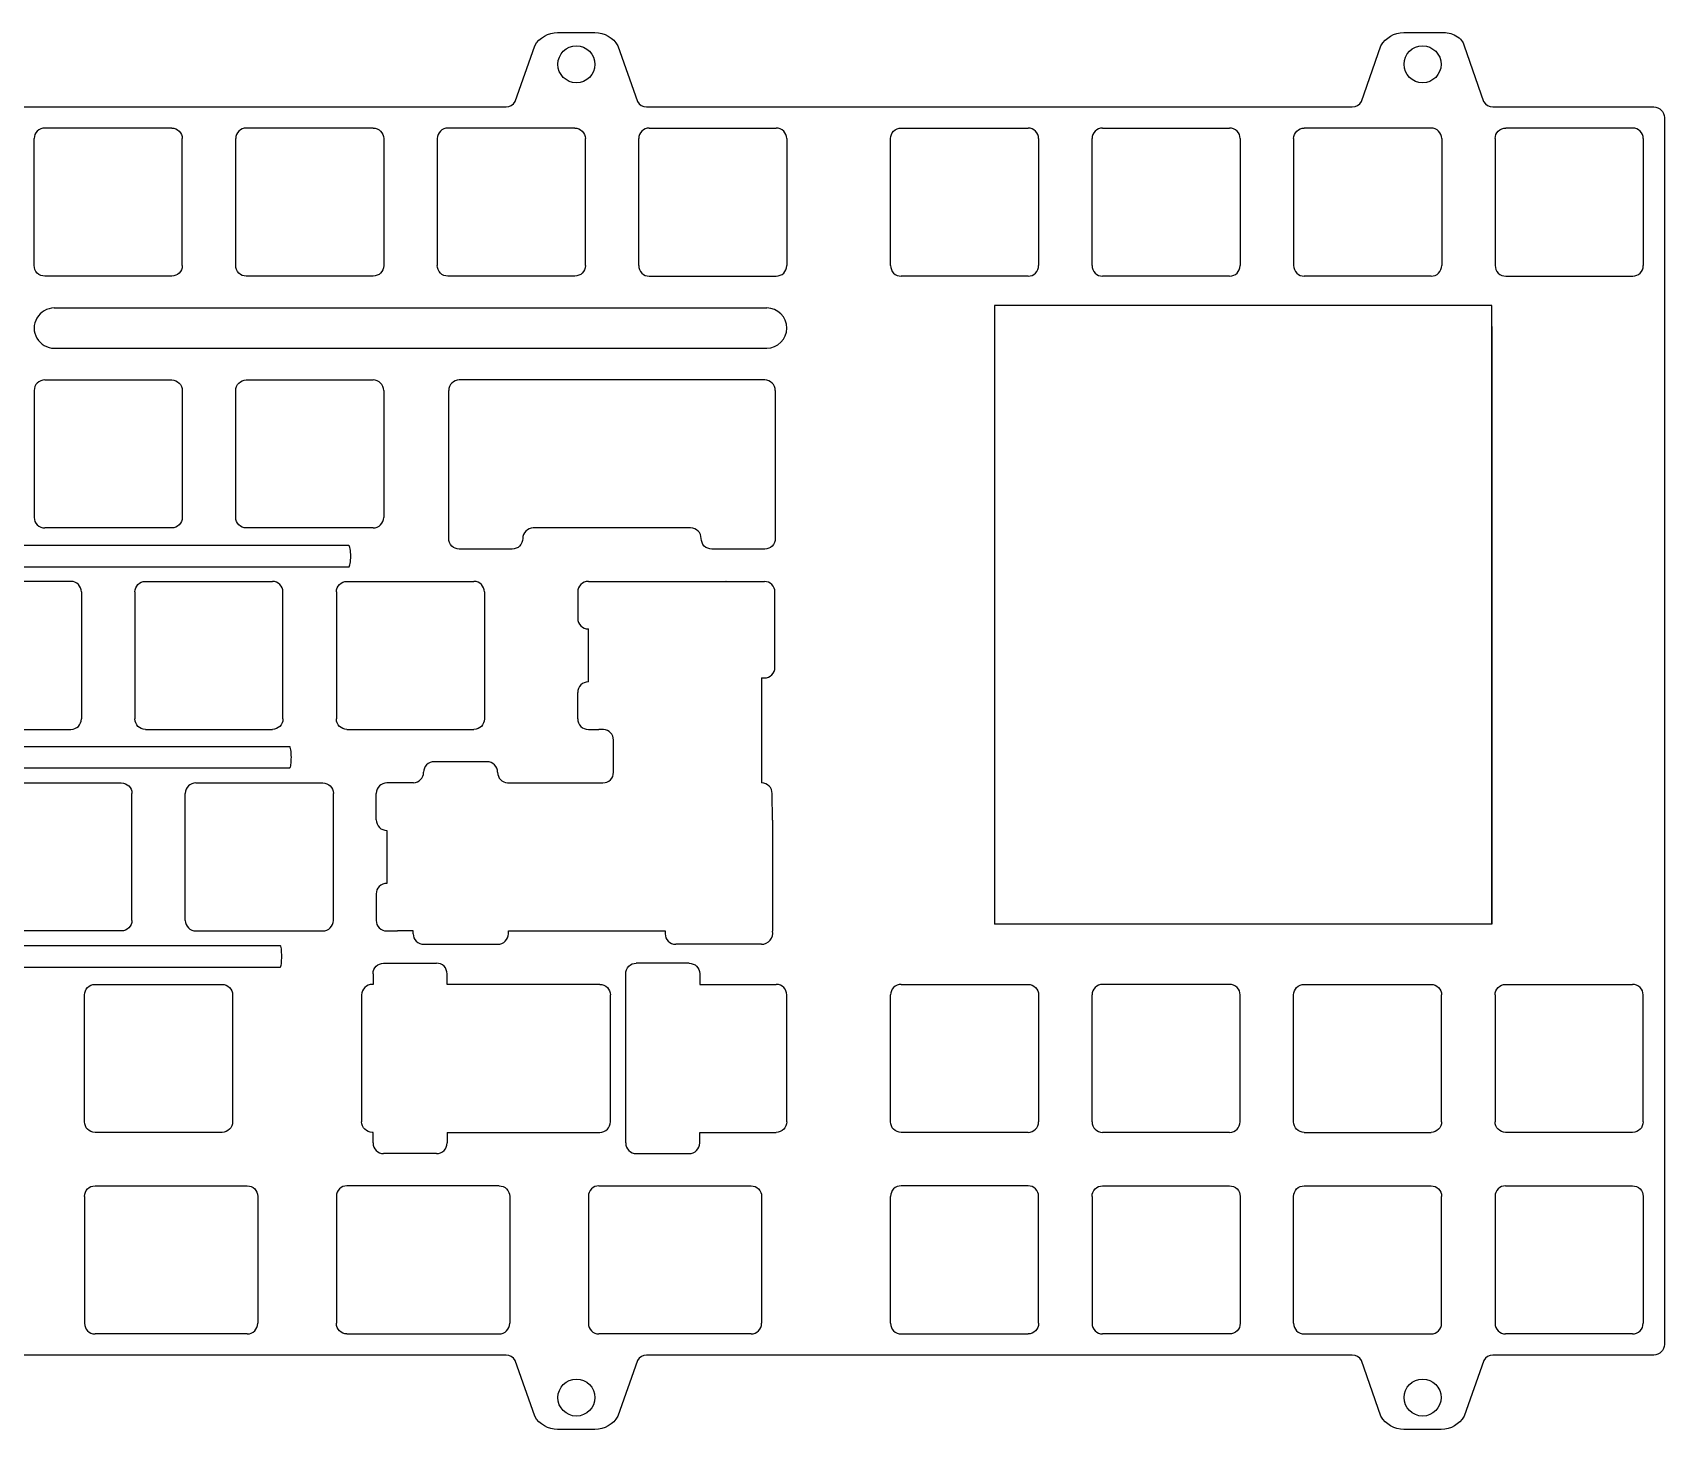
# Model space of a CAD drawing. Extents: x 188 to 1137, y 1393 to 1580.
# Drawn here: x 983.2 to 1137.4, y 1448.1 to 1580.1 of the extents above; entities that cross this region are included whole.
import ezdxf

# ---------------------------------------------------------------- set-up
doc = ezdxf.new("R2010")
doc.units = 0
doc.header["$MEASUREMENT"] = 0
doc.layers.get('0').update_dxf_attribs({"linetype": 'CONTINUOUS'})

msp = doc.modelspace()

# ---------------------------------------------------------------- linework, layer by layer
for points in [[(1030.62, 1578.88, -0.268024), (1032.78, 1580.13)], [(1036.32, 1580.13, -0.268061), (1038.49, 1578.88)], [(1110.62, 1578.88, -0.268024), (1112.78, 1580.13)], [(1116.54, 1580.13, -0.141484), (1117.86, 1579.74, -0.129688), (1118.34, 1579.24, -0.049325), (1118.49, 1578.88)], [(1032.81, 1577.13, -0.99993), (1036.31, 1577.12)], [(1112.81, 1577.13, -0.99993), (1116.31, 1577.12)], [(1036.31, 1577.13, -0.99993), (1032.81, 1577.13)], [(1116.31, 1577.13, -0.99993), (1112.81, 1577.13)], [(1027.91, 1573.1, 0.268074), (1028.77, 1573.6)], [(1040.33, 1573.6, 0.267891), (1041.2, 1573.1)], [(1107.91, 1573.1, 0.268074), (1108.77, 1573.6)], [(1120.33, 1573.6, 0.267891), (1121.2, 1573.1)], [(1136.42, 1573.1, -0.414307), (1137.42, 1572.1)], [(984.3, 1571.1, 0.414246), (983.3, 1570.1)], [(996.3, 1571.1, -0.414098), (997.3, 1570.1)], [(1003.35, 1571.1, 0.414246), (1002.35, 1570.1)], [(1015.35, 1571.1, -0.414098), (1016.35, 1570.1)], [(1022.41, 1571.1, 0.414246), (1021.41, 1570.1)], [(1034.41, 1571.1, -0.414307), (1035.41, 1570.1)], [(1041.45, 1571.1, 0.414062), (1040.45, 1570.1)], [(1054.45, 1570.1, 0.414307), (1053.45, 1571.1)], [(1064.26, 1570.1, -0.414307), (1065.26, 1571.1)], [(1078.26, 1570.1, 0.41421), (1077.26, 1571.1)], [(1084.31, 1571.1, 0.414062), (1083.31, 1570.1)], [(1097.31, 1570.1, 0.414307), (1096.31, 1571.1)], [(1102.37, 1570.1, -0.414307), (1103.37, 1571.1)], [(1116.37, 1570.1, 0.414134), (1115.37, 1571.1)], [(1121.42, 1570.1, -0.414307), (1122.42, 1571.1)], [(1135.42, 1570.1, 0.414307), (1134.42, 1571.1)], [(984.3, 1557.1, -0.414307), (983.3, 1558.1)], [(997.3, 1558.1, -0.414124), (996.3, 1557.1)], [(1003.35, 1557.1, -0.414307), (1002.35, 1558.1)], [(1016.35, 1558.1, -0.414124), (1015.35, 1557.1)], [(1022.41, 1557.1, -0.414307), (1021.41, 1558.1)], [(1035.41, 1558.1, -0.41421), (1034.41, 1557.1)], [(1040.45, 1558.1, 0.414307), (1041.45, 1557.1)], [(1053.45, 1557.1, 0.41421), (1054.45, 1558.1)], [(1064.26, 1558.1, 0.414307), (1065.26, 1557.1)], [(1077.26, 1557.1, 0.41426), (1078.26, 1558.1)], [(1083.31, 1558.1, 0.414307), (1084.31, 1557.1)], [(1096.31, 1557.1, 0.41421), (1097.31, 1558.1)], [(1102.37, 1558.1, 0.414307), (1103.37, 1557.1)], [(1115.37, 1557.1, 0.414307), (1116.37, 1558.1)], [(1121.42, 1558.1, 0.414307), (1122.42, 1557.1)], [(1134.42, 1557.1, 0.41421), (1135.42, 1558.1)], [(985.2, 1554.09, 1.000032), (985.2, 1550.29)], [(1052.55, 1550.29, 1), (1052.55, 1554.09)], [(984.3, 1547.29, 0.414246), (983.3, 1546.29)], [(996.3, 1547.29, -0.414098), (997.3, 1546.29)], [(1002.35, 1546.29, -0.414246), (1003.35, 1547.29)], [(1016.35, 1546.29, 0.414098), (1015.35, 1547.29)], [(1023.49, 1547.29, 0.414246), (1022.49, 1546.29)], [(1053.36, 1546.29, 0.414134), (1052.36, 1547.29)], [(983.3, 1534.29, 0.414307), (984.3, 1533.29)], [(997.3, 1534.29, -0.414124), (996.3, 1533.29)], [(1003.35, 1533.29, -0.414307), (1002.35, 1534.29)], [(1015.35, 1533.29, 0.414124), (1016.35, 1534.29)], [(1023.49, 1531.29, -0.414307), (1022.49, 1532.29)], [(1029.49, 1532.29, -0.414307), (1028.49, 1531.29)], [(1030.49, 1533.29, 0.414307), (1029.49, 1532.29)], [(1046.36, 1532.29, 0.414134), (1045.36, 1533.29)], [(1047.36, 1531.29, -0.414307), (1046.36, 1532.29)], [(1053.36, 1532.29, -0.414307), (1052.36, 1531.29)], [(1013.05, 1529.62, 0.221679), (1013.09, 1529.63, 0.077204), (1013.12, 1529.7, 0.055425), (1013.18, 1529.92, 0.071323), (1013.18, 1531.33, 0.054577), (1013.12, 1531.54, 0.078827), (1013.09, 1531.6, 0.223251), (1013.05, 1531.62), (962.91, 1531.62, 0.223251), (962.88, 1531.6, 0.08023), (962.84, 1531.54, 0.054631), (962.79, 1531.32, 0.071323), (962.79, 1529.91, 0.054038), (962.84, 1529.7, 0.08023), (962.88, 1529.63, 0.221679), (962.91, 1529.62), (1013.05, 1529.62)], [(987.77, 1527.24, 0.414124), (986.77, 1528.24)], [(992.82, 1527.24, -0.414185), (993.82, 1528.24)], [(1006.82, 1527.24, 0.414124), (1005.82, 1528.24)], [(1011.87, 1527.24, -0.414185), (1012.87, 1528.24)], [(1025.87, 1527.24, 0.41421), (1024.87, 1528.24)], [(1035.69, 1528.24, 0.414429), (1034.69, 1527.24)], [(1048.73, 1528.23, 0.010867), (1048.69, 1528.24)], [(1053.33, 1527.23, 0.414429), (1052.33, 1528.23)], [(1034.69, 1524.74, 0.414429), (1035.69, 1523.74)], [(1052.33, 1519.11, 0.414403), (1053.33, 1520.11)], [(1035.69, 1518.74, 0.414307), (1034.69, 1517.74)], [(986.77, 1514.24, 0.414124), (987.77, 1515.24)], [(993.82, 1514.24, -0.414185), (992.82, 1515.24)], [(1006.82, 1515.24, -0.414124), (1005.82, 1514.24)], [(1012.87, 1514.24, -0.414185), (1011.87, 1515.24)], [(1025.87, 1515.24, -0.41421), (1024.87, 1514.24)], [(1034.69, 1515.24, 0.414429), (1035.69, 1514.24)], [(1036.64, 1514.24, 0.010579), (1036.69, 1514.24)], [(1038.07, 1513.24, 0.401425), (1037.11, 1514.24)], [(1007.46, 1510.61, 0.130374), (1007.48, 1510.62, 0.110099), (1007.49, 1510.63, 0.076628), (1007.52, 1510.69, 0.047788), (1007.57, 1510.91, 0.061779), (1007.57, 1512.32, 0.061969), (1007.5, 1512.58, 0.171391), (1007.48, 1512.61, 0.130374), (1007.46, 1512.61), (964.1, 1512.61, 0.130374), (964.09, 1512.61, 0.110099), (964.07, 1512.6, 0.076599), (964.04, 1512.53, 0.048318), (963.99, 1512.31, 0.061779), (963.99, 1510.9, 0.062462), (964.06, 1510.64, 0.168466), (964.09, 1510.62, 0.130374), (964.1, 1510.61), (1007.46, 1510.61)], [(1021.11, 1511.19, 0.414246), (1020.11, 1510.19)], [(1027.11, 1510.19, 0.414307), (1026.11, 1511.19)], [(991.54, 1509.19, -0.414124), (992.54, 1508.19)], [(998.59, 1509.19, 0.414185), (997.59, 1508.19)], [(1010.59, 1509.19, -0.414124), (1011.59, 1508.19)], [(1016.64, 1509.19, 0.414172), (1015.64, 1508.19)], [(1019.17, 1509.19, 0.396623), (1020.11, 1510.19)], [(1027.11, 1510.19, 0.399601), (1028.06, 1509.19)], [(1037.07, 1509.19, 0.414357), (1038.07, 1510.19)], [(1053.07, 1508.18, 0.414185), (1052.07, 1509.18)], [(1015.64, 1505.69, 0.414258), (1016.64, 1504.69)], [(1016.64, 1499.69, 0.414233), (1015.63, 1498.69)], [(992.54, 1496.19, -0.414098), (991.54, 1495.19)], [(997.59, 1496.19, 0.414185), (998.59, 1495.19)], [(1010.59, 1495.19, 0.414098), (1011.59, 1496.19)], [(1015.63, 1496.19, 0.414258), (1016.63, 1495.19)], [(1017.58, 1495.19, 0.016237), (1017.64, 1495.19)], [(1019.13, 1494.93, 0.414307), (1020.13, 1493.93)], [(1027.13, 1493.93, 0.414062), (1028.13, 1494.93)], [(1042.95, 1494.93, 0.414307), (1043.95, 1493.93)], [(1052.06, 1493.93, 0.469399), (1053.11, 1495.18)], [(1006.58, 1491.78, 0.165289), (1006.59, 1491.79, 0.087191), (1006.6, 1491.8, 0.066415), (1006.63, 1491.86, 0.042049), (1006.67, 1492.08, 0.052581), (1006.67, 1493.49, 0.055232), (1006.61, 1493.75, 0.154362), (1006.59, 1493.78, 0.165289), (1006.58, 1493.78), (969.69, 1493.78, 0.165289), (969.68, 1493.78, 0.087191), (969.67, 1493.77, 0.069699), (969.64, 1493.71, 0.042051), (969.6, 1493.48, 0.052581), (969.6, 1492.08, 0.036764), (969.64, 1491.87, 0.075031), (969.67, 1491.8, 0.094311), (969.68, 1491.79, 0.165289), (969.69, 1491.78), (1006.58, 1491.78)], [(1015.34, 1491.14, -0.414185), (1016.34, 1492.14)], [(1022.34, 1491.14, 0.414246), (1021.34, 1492.14)], [(1039.22, 1491.14, -0.414307), (1040.22, 1492.14)], [(1045.22, 1492.14, -0.414134), (1046.22, 1491.14)], [(988.06, 1489.14, -0.414185), (989.06, 1490.14)], [(1001.06, 1490.14, -0.41422), (1002.06, 1489.14)], [(1015.26, 1490.14, 0.414246), (1014.26, 1489.14)], [(1036.78, 1490.14, -0.414307), (1037.78, 1489.14)], [(1054.45, 1489.14, 0.413566), (1053.46, 1490.14)], [(1065.26, 1490.14, 0.414307), (1064.26, 1489.14)], [(1077.26, 1490.14, -0.41426), (1078.26, 1489.14)], [(1084.31, 1490.14, 0.414307), (1083.31, 1489.14)], [(1097.31, 1489.14, 0.41426), (1096.31, 1490.14)], [(1102.36, 1489.14, -0.414307), (1103.36, 1490.14)], [(1115.36, 1490.14, -0.41421), (1116.36, 1489.14)], [(1121.41, 1489.14, -0.414307), (1122.41, 1490.14)], [(1135.41, 1489.14, 0.414307), (1134.41, 1490.14)], [(989.06, 1476.14, -0.414185), (988.06, 1477.14)], [(1002.06, 1477.14, -0.414124), (1001.06, 1476.14)], [(1015.26, 1476.14, -0.414307), (1014.26, 1477.14)], [(1036.78, 1476.14, 0.414088), (1037.78, 1477.14)], [(1054.45, 1477.14, -0.414088), (1053.45, 1476.14)], [(1065.26, 1476.14, -0.414307), (1064.26, 1477.14)], [(1077.26, 1476.14, 0.41421), (1078.26, 1477.14)], [(1083.31, 1477.14, 0.414062), (1084.31, 1476.14)], [(1096.31, 1476.14, 0.41421), (1097.31, 1477.14)], [(1103.36, 1476.14, -0.414062), (1102.36, 1477.14)], [(1116.36, 1477.14, -0.414307), (1115.36, 1476.14)], [(1122.41, 1476.14, -0.414307), (1121.41, 1477.14)], [(1135.41, 1477.14, -0.414134), (1134.41, 1476.14)], [(1015.34, 1475.14, 0.414246), (1016.34, 1474.14)], [(1021.34, 1474.14, 0.414246), (1022.34, 1475.14)], [(1039.22, 1475.14, 0.414307), (1040.22, 1474.14)], [(1045.22, 1474.14, 0.414307), (1046.22, 1475.14)], [(988.06, 1470.09, -0.414185), (989.06, 1471.09)], [(1003.44, 1471.09, -0.414124), (1004.44, 1470.09)], [(1012.87, 1471.09, 0.414185), (1011.87, 1470.09)], [(1027.26, 1471.09, -0.414307), (1028.26, 1470.09)], [(1036.69, 1471.09, 0.414307), (1035.69, 1470.09)], [(1051.07, 1471.09, -0.414307), (1052.07, 1470.09)], [(1065.26, 1471.09, 0.414307), (1064.26, 1470.09)], [(1078.26, 1470.09, 0.414383), (1077.26, 1471.09)], [(1083.31, 1470.09, -0.414307), (1084.31, 1471.09)], [(1096.31, 1471.09, -0.414383), (1097.31, 1470.09)], [(1102.36, 1470.09, -0.414307), (1103.36, 1471.09)], [(1115.36, 1471.09, -0.414088), (1116.36, 1470.09)], [(1122.41, 1471.09, 0.414307), (1121.41, 1470.09)], [(1134.41, 1471.09, -0.414307), (1135.41, 1470.09)], [(988.06, 1458.09, 0.414185), (989.06, 1457.09)], [(1003.44, 1457.09, 0.414098), (1004.44, 1458.09)], [(1012.87, 1457.09, -0.414185), (1011.87, 1458.09)], [(1027.26, 1457.09, 0.414134), (1028.26, 1458.09)], [(1035.69, 1458.09, 0.414062), (1036.69, 1457.09)], [(1051.07, 1457.09, 0.414134), (1052.07, 1458.09)], [(1064.26, 1458.09, 0.414307), (1065.26, 1457.09)], [(1078.26, 1458.09, -0.414383), (1077.26, 1457.09)], [(1083.31, 1458.09, 0.414307), (1084.31, 1457.09)], [(1097.31, 1458.09, -0.414383), (1096.31, 1457.09)], [(1102.36, 1458.09, 0.414307), (1103.36, 1457.09)], [(1115.36, 1457.09, 0.414088), (1116.36, 1458.09)], [(1121.41, 1458.09, 0.414307), (1122.41, 1457.09)], [(1134.41, 1457.09, 0.414307), (1135.41, 1458.09)], [(1028.77, 1454.59, 0.267891), (1027.91, 1455.09)], [(1041.2, 1455.09, 0.267952), (1040.34, 1454.59)], [(1108.77, 1454.59, 0.267891), (1107.91, 1455.09)], [(1121.2, 1455.09, 0.267952), (1120.34, 1454.59)], [(1137.42, 1456.09, -0.414307), (1136.42, 1455.09)], [(1032.81, 1451.07, -0.99986), (1036.31, 1451.06)], [(1112.81, 1451.07, -0.99986), (1116.31, 1451.06)], [(1036.31, 1451.07, -0.99993), (1032.81, 1451.07)], [(1116.31, 1451.07, -0.99993), (1112.81, 1451.07)], [(1032.79, 1448.06, -0.268024), (1030.62, 1449.31)], [(1038.49, 1449.31, -0.268024), (1036.32, 1448.06)], [(1112.79, 1448.06, -0.268024), (1110.62, 1449.31)], [(1118.49, 1449.31, -0.268024), (1116.32, 1448.06)]]:
    msp.add_lwpolyline(points, format="xyb")
for points in [[(1032.78, 1580.13), (1036.32, 1580.13)], [(1112.78, 1580.13), (1116.54, 1580.13)], [(1028.77, 1573.6), (1030.62, 1578.88)], [(1038.49, 1578.88), (1040.33, 1573.6)], [(1108.77, 1573.6), (1110.62, 1578.88)], [(1118.49, 1578.88), (1120.33, 1573.6)], [(961.2, 1573.1), (1027.91, 1573.1)], [(1041.2, 1573.1), (1107.91, 1573.1)], [(1121.2, 1573.1), (1136.42, 1573.1)], [(1137.42, 1572.1), (1137.42, 1456.09)], [(996.3, 1571.1), (984.3, 1571.1)], [(1015.35, 1571.1), (1003.35, 1571.1)], [(1034.41, 1571.1), (1022.41, 1571.1)], [(1041.45, 1571.1), (1053.45, 1571.1)], [(1065.26, 1571.1), (1077.26, 1571.1)], [(1084.31, 1571.1), (1096.31, 1571.1)], [(1115.37, 1571.1), (1103.37, 1571.1)], [(1134.42, 1571.1), (1122.42, 1571.1)], [(983.3, 1558.1), (983.3, 1570.1)], [(997.3, 1558.1), (997.3, 1570.1)], [(1002.35, 1558.1), (1002.35, 1570.1)], [(1016.35, 1570.1), (1016.35, 1558.1)], [(1021.41, 1570.1), (1021.41, 1558.1)], [(1035.41, 1558.1), (1035.41, 1570.1)], [(1040.45, 1558.1), (1040.45, 1570.1)], [(1054.45, 1570.1), (1054.45, 1558.1)], [(1064.26, 1558.1), (1064.26, 1570.1)], [(1078.26, 1570.1), (1078.26, 1558.1)], [(1083.31, 1558.1), (1083.31, 1570.1)], [(1097.31, 1570.1), (1097.31, 1558.1)], [(1102.37, 1570.1), (1102.37, 1558.1)], [(1116.37, 1570.1), (1116.37, 1558.1)], [(1121.42, 1570.1), (1121.42, 1558.1)], [(1135.42, 1570.1), (1135.42, 1558.1)], [(996.3, 1557.1), (984.3, 1557.1)], [(1015.35, 1557.1), (1003.35, 1557.1)], [(1034.41, 1557.1), (1022.41, 1557.1)], [(1041.45, 1557.1), (1053.45, 1557.1)], [(1077.26, 1557.1), (1065.26, 1557.1)], [(1096.31, 1557.1), (1084.31, 1557.1)], [(1115.37, 1557.1), (1103.37, 1557.1)], [(1122.42, 1557.1), (1134.42, 1557.1)], [(985.2, 1554.09), (1052.55, 1554.09)], [(1121.09, 1554.34), (1074.09, 1554.34)], [(1074.09, 1554.34), (1074.09, 1495.84)], [(1121.09, 1495.84), (1121.09, 1554.34)], [(1121.09, 1552.34), (1121.09, 1495.84)], [(985.2, 1550.29), (1052.55, 1550.29)], [(984.3, 1547.29), (996.3, 1547.29)], [(1003.35, 1547.29), (1015.35, 1547.29)], [(1052.36, 1547.29), (1023.49, 1547.29)], [(983.3, 1546.29), (983.3, 1534.29)], [(997.3, 1546.29), (997.3, 1534.29)], [(1002.35, 1534.29), (1002.35, 1546.29)], [(1016.35, 1546.29), (1016.35, 1534.29)], [(1022.49, 1532.29), (1022.49, 1546.29)], [(1053.36, 1546.29), (1053.36, 1532.29)], [(996.3, 1533.29), (984.3, 1533.29)], [(1015.35, 1533.29), (1003.35, 1533.29)], [(1045.36, 1533.29), (1030.49, 1533.29)], [(1028.49, 1531.29), (1023.49, 1531.29)], [(1052.36, 1531.29), (1047.36, 1531.29)], [(986.77, 1528.24), (974.77, 1528.24)], [(987.77, 1527.24), (987.77, 1515.24)], [(992.82, 1527.24), (992.82, 1515.24)], [(993.82, 1528.24), (1005.82, 1528.24)], [(1006.82, 1515.24), (1006.82, 1527.24)], [(1011.87, 1527.24), (1011.87, 1515.24)], [(1012.87, 1528.24), (1024.87, 1528.24)], [(1025.87, 1527.24), (1025.87, 1515.24)], [(1034.69, 1527.24), (1034.69, 1524.74)], [(1035.69, 1528.24), (1042.84, 1528.24)], [(1042.84, 1528.24), (1048.69, 1528.24)], [(1048.73, 1528.23), (1052.33, 1528.23)], [(1053.33, 1520.11), (1053.33, 1527.23)], [(1035.69, 1518.74), (1035.69, 1523.74)], [(1052.07, 1519.11), (1052.33, 1519.11)], [(1052.07, 1519.11), (1052.07, 1509.18)], [(1034.69, 1515.24), (1034.69, 1517.74)], [(974.77, 1514.24), (986.77, 1514.24)], [(993.82, 1514.24), (1005.82, 1514.24)], [(1012.87, 1514.24), (1024.87, 1514.24)], [(1035.69, 1514.24), (1036.64, 1514.24)], [(1037.11, 1514.24), (1036.69, 1514.24)], [(1038.07, 1510.19), (1038.07, 1513.24)], [(1026.11, 1511.19), (1021.11, 1511.19)], [(979.54, 1509.19), (991.54, 1509.19)], [(998.59, 1509.19), (1010.59, 1509.19)], [(1019.17, 1509.19), (1016.64, 1509.19)], [(1028.06, 1509.19), (1037.07, 1509.19)], [(992.54, 1496.19), (992.54, 1508.19)], [(997.59, 1496.19), (997.59, 1508.19)], [(1011.59, 1496.19), (1011.59, 1508.19)], [(1015.64, 1505.69), (1015.64, 1508.19)], [(1053.11, 1505.66), (1053.07, 1508.18)], [(1053.11, 1505.66), (1053.11, 1495.18)], [(1016.64, 1504.69), (1016.64, 1499.69)], [(1015.63, 1498.69), (1015.63, 1496.19)], [(991.54, 1495.19), (979.54, 1495.19)], [(998.59, 1495.19), (1010.59, 1495.19)], [(1016.63, 1495.19), (1017.58, 1495.19)], [(1019.13, 1495.19), (1017.64, 1495.19)], [(1019.13, 1494.93), (1019.13, 1495.19)], [(1028.13, 1495.19), (1042.95, 1495.19)], [(1028.13, 1494.93), (1028.13, 1495.19)], [(1042.95, 1495.19), (1042.95, 1494.93)], [(1121.09, 1495.84), (1074.09, 1495.84)], [(1020.13, 1493.93), (1027.13, 1493.93)], [(1052.06, 1493.93), (1043.95, 1493.93)], [(1016.34, 1492.14), (1021.34, 1492.14)], [(1045.22, 1492.14), (1040.22, 1492.14)], [(1015.34, 1491.14), (1015.34, 1490.14)], [(1022.34, 1490.14), (1022.34, 1491.14)], [(1039.22, 1475.14), (1039.22, 1491.14)], [(1046.22, 1491.14), (1046.22, 1490.14)], [(988.06, 1477.14), (988.06, 1489.14)], [(989.06, 1490.14), (1001.06, 1490.14)], [(1002.06, 1489.14), (1002.06, 1477.14)], [(1014.26, 1489.14), (1014.26, 1477.14)], [(1015.34, 1490.14), (1015.26, 1490.14)], [(1036.78, 1490.14), (1022.34, 1490.14)], [(1037.78, 1477.14), (1037.78, 1489.14)], [(1046.22, 1490.14), (1053.46, 1490.14)], [(1054.45, 1477.14), (1054.45, 1489.14)], [(1064.26, 1477.14), (1064.26, 1489.14)], [(1065.26, 1490.14), (1077.26, 1490.14)], [(1078.26, 1489.14), (1078.26, 1477.14)], [(1083.31, 1477.14), (1083.31, 1489.14)], [(1096.31, 1490.14), (1084.31, 1490.14)], [(1097.31, 1477.14), (1097.31, 1489.14)], [(1102.36, 1477.14), (1102.36, 1489.14)], [(1103.36, 1490.14), (1115.36, 1490.14)], [(1116.36, 1477.14), (1116.36, 1489.14)], [(1121.41, 1489.14), (1121.41, 1477.14)], [(1122.41, 1490.14), (1134.41, 1490.14)], [(1135.41, 1477.14), (1135.41, 1489.14)], [(1001.06, 1476.14), (989.06, 1476.14)], [(1015.34, 1476.14), (1015.26, 1476.14)], [(1015.34, 1475.14), (1015.34, 1476.14)], [(1022.34, 1476.14), (1022.34, 1475.14)], [(1022.34, 1476.14), (1036.78, 1476.14)], [(1046.22, 1475.14), (1046.22, 1476.14)], [(1046.22, 1476.14), (1053.45, 1476.14)], [(1077.26, 1476.14), (1065.26, 1476.14)], [(1096.31, 1476.14), (1084.31, 1476.14)], [(1103.36, 1476.14), (1115.36, 1476.14)], [(1134.41, 1476.14), (1122.41, 1476.14)], [(1021.34, 1474.14), (1016.34, 1474.14)], [(1040.22, 1474.14), (1045.22, 1474.14)], [(989.06, 1471.09), (1003.44, 1471.09)], [(1027.26, 1471.09), (1012.87, 1471.09)], [(1036.69, 1471.09), (1051.07, 1471.09)], [(1077.26, 1471.09), (1065.26, 1471.09)], [(1084.31, 1471.09), (1096.31, 1471.09)], [(1103.36, 1471.09), (1115.36, 1471.09)], [(1122.41, 1471.09), (1134.41, 1471.09)], [(988.06, 1470.09), (988.06, 1458.09)], [(1004.44, 1470.09), (1004.44, 1458.09)], [(1011.87, 1470.09), (1011.87, 1458.09)], [(1028.26, 1470.09), (1028.26, 1458.09)], [(1035.69, 1470.09), (1035.69, 1458.09)], [(1052.07, 1470.09), (1052.07, 1458.09)], [(1064.26, 1458.09), (1064.26, 1470.09)], [(1078.26, 1458.09), (1078.26, 1470.09)], [(1083.31, 1470.09), (1083.31, 1458.09)], [(1097.31, 1470.09), (1097.31, 1458.09)], [(1102.36, 1458.09), (1102.36, 1470.09)], [(1116.36, 1458.09), (1116.36, 1470.09)], [(1121.41, 1470.09), (1121.41, 1458.09)], [(1135.41, 1470.09), (1135.41, 1458.09)], [(1003.44, 1457.09), (989.06, 1457.09)], [(1012.87, 1457.09), (1027.26, 1457.09)], [(1051.07, 1457.09), (1036.69, 1457.09)], [(1065.26, 1457.09), (1077.26, 1457.09)], [(1096.31, 1457.09), (1084.31, 1457.09)], [(1103.36, 1457.09), (1115.36, 1457.09)], [(1134.41, 1457.09), (1122.41, 1457.09)], [(1027.91, 1455.09), (961.2, 1455.09)], [(1107.91, 1455.09), (1041.2, 1455.09)], [(1136.42, 1455.09), (1121.2, 1455.09)], [(1030.62, 1449.31), (1028.77, 1454.59)], [(1040.34, 1454.59), (1038.49, 1449.31)], [(1110.62, 1449.31), (1108.77, 1454.59)], [(1120.34, 1454.59), (1118.49, 1449.31)], [(1036.32, 1448.06), (1032.79, 1448.06)], [(1116.32, 1448.06), (1112.79, 1448.06)]]:
    msp.add_lwpolyline(points)

doc.saveas('drawing.dxf')
